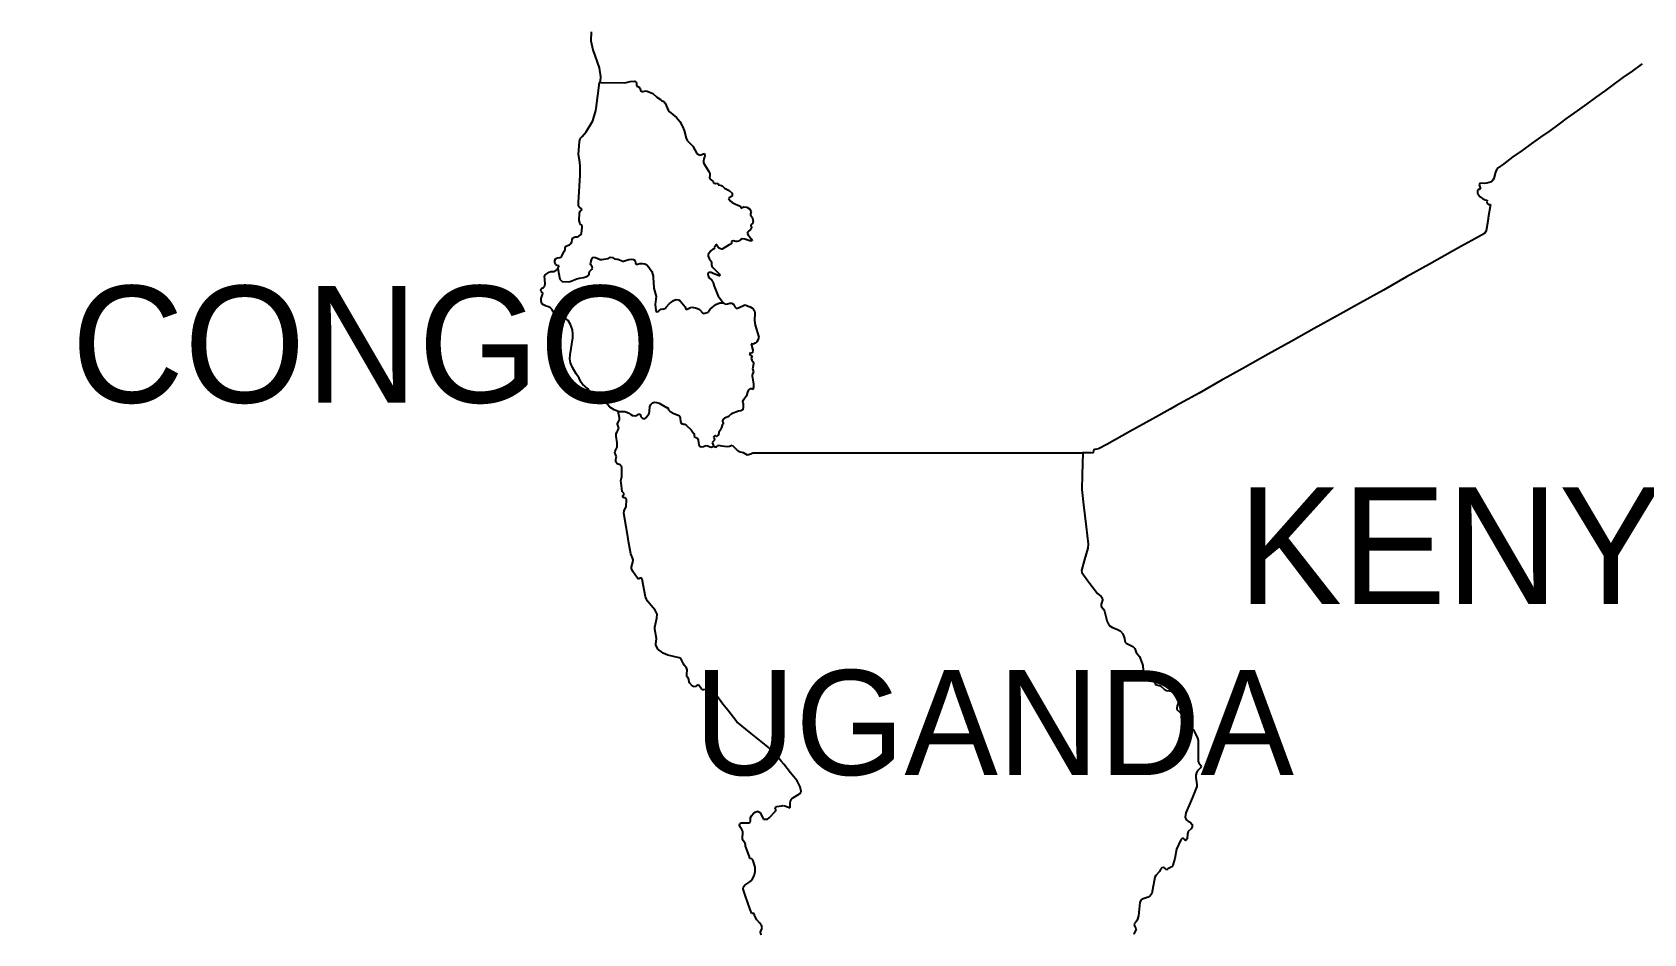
# Model space of a CAD drawing. Header units: metres. Extents: x 0 to 1325, y -1 to 773.
# Drawn here: x 751.3 to 806.5, y 373.6 to 404.5 of the extents above; entities that cross this region are included whole.
import ezdxf
from ezdxf.enums import TextEntityAlignment as Align

# ---------------------------------------------------------------- set-up
doc = ezdxf.new("R2010")
doc.units = ezdxf.units.M

msp = doc.modelspace()

# ---------------------------------------------------------------- linework, layer by layer
at = {"layer": 'SCORE'}
for points in [[(770.43, 404.538), (770.42, 404.228)], [(770.42, 404.228), (770.49, 403.918)], [(770.49, 403.918), (770.71, 403.308)], [(770.71, 403.308), (770.75, 402.998)], [(806.43, 403.418), (806.12, 403.188)], [(806.46, 403.438), (806.43, 403.418)], [(770.61, 401.908), (770.72, 402.798)], [(770.74, 402.848), (770.72, 402.798)], [(770.72, 402.798), (771.59, 402.788)], [(770.75, 402.998), (770.74, 402.848)], [(771.59, 402.788), (771.77, 402.838)], [(771.77, 402.838), (771.92, 402.848)], [(771.92, 402.848), (771.93, 402.848)], [(771.93, 402.848), (771.98, 402.818)], [(771.98, 402.818), (771.99, 402.778)], [(771.99, 402.778), (771.99, 402.728)], [(771.99, 402.728), (772, 402.678)], [(805.49, 402.738), (805.17, 402.508)], [(805.8, 402.968), (805.49, 402.738)], [(806.12, 403.188), (805.8, 402.968)], [(772, 402.678), (772.03, 402.658)], [(772.03, 402.658), (772.09, 402.628)], [(772.09, 402.628), (772.11, 402.598)], [(772.11, 402.598), (772.12, 402.538)], [(772.12, 402.538), (772.12, 402.518)], [(772.12, 402.518), (772.18, 402.488)], [(772.18, 402.488), (772.22, 402.488)], [(772.22, 402.488), (772.26, 402.508)], [(772.26, 402.508), (772.32, 402.518)], [(772.32, 402.518), (772.35, 402.508)], [(772.35, 402.508), (772.55, 402.418)], [(772.55, 402.418), (772.68, 402.298)], [(772.68, 402.298), (772.81, 402.218)], [(772.81, 402.218), (772.85, 402.188)], [(772.85, 402.188), (772.93, 402.148)], [(772.93, 402.148), (772.97, 402.088)], [(804.86, 402.288), (804.55, 402.058)], [(805.17, 402.508), (804.86, 402.288)], [(770.49, 401.488), (770.59, 401.838)], [(770.59, 401.838), (770.61, 401.908)], [(772.97, 402.088), (773.07, 401.858)], [(773.07, 401.858), (773.11, 401.808)], [(773.11, 401.808), (773.36, 401.598)], [(773.36, 401.598), (773.47, 401.468)], [(803.92, 401.608), (803.89, 401.588)], [(804.23, 401.828), (803.92, 401.608)], [(804.55, 402.058), (804.23, 401.828)], [(770.12, 400.948), (770.26, 401.108)], [(770.26, 401.108), (770.49, 401.488)], [(773.47, 401.468), (773.55, 401.318)], [(773.55, 401.318), (773.56, 401.288)], [(773.56, 401.288), (773.62, 401.158)], [(773.62, 401.158), (773.69, 400.888)], [(803.29, 401.148), (802.98, 400.928)], [(803.6, 401.378), (803.29, 401.148)], [(803.89, 401.588), (803.6, 401.378)], [(770, 400.338), (770.03, 400.778)], [(770.03, 400.778), (770.06, 400.878)], [(770.06, 400.878), (770.12, 400.948)], [(773.69, 400.888), (773.73, 400.808)], [(773.73, 400.808), (773.92, 400.618)], [(773.92, 400.618), (774.06, 400.368)], [(802.66, 400.698), (802.35, 400.468)], [(802.98, 400.928), (802.66, 400.698)], [(770.04, 400.068), (770, 400.338)], [(770.06, 399.918), (770.04, 400.068)], [(774.06, 400.368), (774.16, 400.308)], [(774.16, 400.308), (774.32, 400.368)], [(774.3, 400.188), (774.29, 400.118)], [(774.29, 400.118), (774.29, 400.058)], [(774.29, 400.058), (774.29, 400.048)], [(774.29, 400.048), (774.32, 399.988)], [(774.32, 400.238), (774.3, 400.188)], [(774.32, 400.368), (774.33, 400.298)], [(774.33, 400.298), (774.32, 400.238)], [(774.32, 399.988), (774.47, 399.748)], [(801.72, 400.018), (801.52, 399.878)], [(802.03, 400.248), (801.72, 400.018)], [(802.35, 400.468), (802.03, 400.248)], [(770, 398.688), (770.06, 399.628)], [(770.06, 399.628), (770.06, 399.918)], [(774.47, 399.748), (774.5, 399.678)], [(774.5, 399.608), (774.49, 399.538)], [(774.49, 399.538), (774.51, 399.488)], [(774.5, 399.678), (774.5, 399.608)], [(774.51, 399.488), (774.61, 399.418)], [(774.61, 399.418), (774.62, 399.408)], [(774.62, 399.408), (774.63, 399.358)], [(801.29, 399.398), (801.22, 399.368)], [(801.34, 399.448), (801.29, 399.398)], [(801.37, 399.508), (801.34, 399.448)], [(801.43, 399.728), (801.37, 399.508)], [(801.47, 399.808), (801.43, 399.728)], [(801.52, 399.878), (801.47, 399.808)], [(774.63, 399.358), (774.64, 399.348)], [(774.64, 399.348), (774.7, 399.338)], [(774.7, 399.338), (774.71, 399.338)], [(774.71, 399.338), (774.71, 399.348)], [(774.71, 399.348), (774.78, 399.338)], [(774.78, 399.338), (774.79, 399.338)], [(774.79, 399.338), (774.79, 399.298)], [(774.79, 399.298), (774.8, 399.288)], [(774.8, 399.288), (774.9, 399.268)], [(774.9, 399.268), (774.92, 399.258)], [(774.92, 399.258), (774.95, 399.238)], [(774.95, 399.238), (775, 399.178)], [(775, 399.178), (775.17, 399.098)], [(775.16, 398.848), (775.14, 398.828)], [(775.27, 398.908), (775.16, 398.848)], [(775.17, 399.098), (775.27, 399.008)], [(775.27, 399.008), (775.27, 398.908)], [(800.84, 399.128), (800.81, 399.108)], [(800.81, 399.108), (800.81, 399.068)], [(800.81, 399.068), (800.82, 399.018)], [(800.82, 399.018), (800.83, 398.978)], [(800.83, 398.978), (800.85, 398.948)], [(800.9, 399.138), (800.84, 399.128)], [(800.85, 398.948), (800.91, 398.888)], [(800.89, 399.348), (800.87, 399.298)], [(800.87, 399.298), (800.9, 399.228)], [(801.06, 399.338), (800.89, 399.348)], [(800.9, 399.228), (800.92, 399.168)], [(800.92, 399.168), (800.9, 399.138)], [(800.91, 398.888), (800.99, 398.828)], [(801.14, 399.348), (801.06, 399.338)], [(801.22, 399.368), (801.14, 399.348)], [(770, 398.588), (770, 398.688)], [(770.02, 398.538), (770, 398.588)], [(770.11, 398.458), (770.02, 398.538)], [(770.02, 398.068), (770.03, 398.318)], [(770.03, 398.318), (770.06, 398.388)], [(770.06, 398.388), (770.12, 398.438)], [(770.12, 398.438), (770.11, 398.458)], [(775.14, 398.828), (775.2, 398.748)], [(775.2, 398.748), (775.27, 398.688)], [(775.27, 398.688), (775.36, 398.638)], [(775.36, 398.638), (775.46, 398.598)], [(775.46, 398.598), (775.5, 398.588)], [(775.5, 398.588), (775.54, 398.568)], [(775.54, 398.568), (775.56, 398.538)], [(775.56, 398.538), (775.57, 398.498)], [(775.57, 398.498), (775.67, 398.538)], [(775.67, 398.538), (775.77, 398.528)], [(775.77, 398.528), (775.86, 398.468)], [(775.86, 398.468), (775.92, 398.368)], [(775.91, 398.348), (775.9, 398.288)], [(775.9, 398.288), (775.9, 398.258)], [(775.92, 398.368), (775.91, 398.348)], [(800.99, 398.828), (801.08, 398.778)], [(801.08, 398.778), (801.15, 398.768)], [(801.15, 398.768), (801.14, 398.708)], [(801.14, 398.708), (801.15, 398.658)], [(801.15, 398.658), (801.19, 398.618)], [(801.26, 398.618), (801.18, 398.168)], [(801.19, 398.618), (801.26, 398.618)], [(770.04, 397.998), (770.02, 398.068)], [(770.06, 397.938), (770.04, 397.998)], [(770.11, 397.908), (770.06, 397.938)], [(770.1, 397.628), (770.13, 397.838)], [(770.13, 397.868), (770.11, 397.908)], [(770.13, 397.838), (770.13, 397.868)], [(775.89, 397.768), (775.8, 397.688)], [(775.93, 397.828), (775.89, 397.768)], [(775.9, 398.258), (775.95, 398.188)], [(775.92, 397.938), (775.91, 397.918)], [(775.91, 397.918), (775.91, 397.888)], [(775.91, 397.888), (775.93, 397.848)], [(775.97, 397.978), (775.92, 397.938)], [(775.93, 397.848), (775.93, 397.828)], [(775.95, 398.188), (775.98, 398.098)], [(775.98, 397.998), (775.97, 397.978)], [(775.98, 398.098), (775.99, 398.048)], [(775.99, 398.048), (775.98, 397.998)], [(801.18, 398.118), (801.11, 397.718)], [(801.18, 398.168), (801.18, 398.118)], [(769.54, 397.128), (769.57, 397.188)], [(769.57, 397.188), (769.62, 397.218)], [(769.62, 397.218), (769.69, 397.238)], [(769.69, 397.238), (769.75, 397.278)], [(769.75, 397.278), (769.77, 397.338)], [(769.77, 397.338), (769.78, 397.408)], [(769.78, 397.408), (769.81, 397.478)], [(769.81, 397.478), (769.88, 397.508)], [(769.88, 397.508), (769.95, 397.508)], [(769.95, 397.508), (770.01, 397.538)], [(770.01, 397.538), (770.07, 397.578)], [(770.07, 397.578), (770.1, 397.628)], [(774.7, 397.208), (774.67, 397.168)], [(774.71, 397.248), (774.7, 397.208)], [(774.73, 397.238), (774.71, 397.248)], [(774.8, 397.138), (774.73, 397.238)], [(775.17, 397.238), (774.93, 397.088)], [(775.22, 397.258), (775.17, 397.238)], [(775.23, 397.268), (775.22, 397.258)], [(775.24, 397.288), (775.23, 397.268)], [(775.25, 397.348), (775.24, 397.288)], [(775.26, 397.368), (775.25, 397.348)], [(775.31, 397.378), (775.26, 397.368)], [(775.35, 397.368), (775.31, 397.378)], [(775.39, 397.348), (775.35, 397.368)], [(775.43, 397.348), (775.39, 397.348)], [(775.48, 397.368), (775.43, 397.348)], [(775.56, 397.418), (775.48, 397.368)], [(775.61, 397.438), (775.56, 397.418)], [(775.7, 397.428), (775.61, 397.438)], [(775.87, 397.378), (775.7, 397.428)], [(775.8, 397.688), (775.78, 397.638)], [(775.78, 397.638), (775.81, 397.578)], [(775.81, 397.578), (775.92, 397.448)], [(775.95, 397.378), (775.87, 397.378)], [(775.92, 397.448), (775.93, 397.428)], [(775.93, 397.428), (775.95, 397.378)], [(800.24, 397.178), (799.96, 397.018)], [(800.75, 397.458), (800.24, 397.178)], [(801.05, 397.628), (800.75, 397.458)], [(801.11, 397.718), (801.05, 397.628)], [(769.19, 396.708), (769.22, 396.768)], [(769.19, 396.628), (769.19, 396.708)], [(769.22, 396.568), (769.19, 396.628)], [(769.22, 396.768), (769.28, 396.788)], [(769.28, 396.788), (769.36, 396.798)], [(769.36, 396.798), (769.42, 396.828)], [(769.42, 396.828), (769.43, 396.848)], [(769.43, 396.848), (769.47, 396.948)], [(769.47, 396.948), (769.52, 397.028)], [(769.52, 397.028), (769.54, 397.068)], [(769.54, 397.068), (769.54, 397.128)], [(770.41, 396.588), (770.42, 396.628)], [(770.42, 396.628), (770.45, 396.708)], [(770.45, 396.748), (770.49, 396.818)], [(770.45, 396.708), (770.45, 396.748)], [(770.49, 396.818), (770.58, 396.808)], [(770.58, 396.808), (770.74, 396.738)], [(770.74, 396.738), (770.8, 396.738)], [(770.8, 396.738), (770.87, 396.748)], [(770.87, 396.748), (771.01, 396.768)], [(771.01, 396.768), (771.09, 396.818)], [(771.09, 396.818), (771.16, 396.798)], [(771.16, 396.798), (771.23, 396.758)], [(771.23, 396.758), (771.31, 396.748)], [(771.31, 396.748), (771.35, 396.748)], [(771.35, 396.748), (771.38, 396.738)], [(771.38, 396.738), (771.41, 396.718)], [(771.41, 396.718), (771.52, 396.678)], [(771.52, 396.678), (771.54, 396.678)], [(771.54, 396.678), (771.58, 396.688)], [(771.58, 396.688), (771.73, 396.738)], [(771.73, 396.738), (771.8, 396.748)], [(771.8, 396.748), (771.89, 396.738)], [(771.89, 396.738), (771.92, 396.718)], [(771.92, 396.718), (771.94, 396.688)], [(771.94, 396.688), (771.95, 396.608)], [(774.45, 396.908), (774.44, 396.848)], [(774.44, 396.848), (774.48, 396.768)], [(774.54, 397.028), (774.45, 396.908)], [(774.48, 396.768), (774.56, 396.658)], [(774.6, 397.088), (774.54, 397.028)], [(774.56, 396.658), (774.56, 396.568)], [(774.66, 397.098), (774.6, 397.088)], [(774.67, 397.168), (774.65, 397.138)], [(774.65, 397.138), (774.66, 397.098)], [(774.85, 397.108), (774.8, 397.138)], [(774.9, 397.088), (774.85, 397.108)], [(774.93, 397.088), (774.9, 397.088)], [(799.96, 397.018), (799.17, 396.578)], [(768.84, 396.178), (768.86, 396.208)], [(768.86, 395.898), (768.84, 396.178)], [(768.86, 396.208), (769, 396.298)], [(769, 396.298), (769.05, 396.318)], [(769.05, 396.318), (769.16, 396.328)], [(769.16, 396.328), (769.24, 396.368)], [(769.27, 396.528), (769.22, 396.568)], [(769.24, 396.368), (769.29, 396.428)], [(769.34, 396.518), (769.27, 396.528)], [(769.29, 396.428), (769.34, 396.518)], [(769.29, 396.428), (769.36, 396.058)], [(769.94, 396.068), (770.02, 396.098)], [(770.02, 396.098), (770.17, 396.118)], [(770.17, 396.118), (770.25, 396.138)], [(770.25, 396.138), (770.32, 396.178)], [(770.32, 396.178), (770.36, 396.208)], [(770.36, 396.268), (770.38, 396.318)], [(770.37, 396.228), (770.36, 396.268)], [(770.36, 396.208), (770.37, 396.228)], [(770.38, 396.318), (770.46, 396.398)], [(770.42, 396.548), (770.41, 396.588)], [(770.47, 396.488), (770.42, 396.548)], [(770.46, 396.398), (770.48, 396.438)], [(770.48, 396.438), (770.47, 396.488)], [(771.95, 396.608), (771.98, 396.578)], [(771.98, 396.578), (772.02, 396.578)], [(772.02, 396.578), (772.1, 396.598)], [(772.1, 396.598), (772.19, 396.598)], [(772.19, 396.598), (772.27, 396.588)], [(772.27, 396.588), (772.34, 396.548)], [(772.34, 396.548), (772.41, 396.468)], [(772.41, 396.468), (772.46, 396.408)], [(772.46, 396.408), (772.51, 396.328)], [(772.51, 396.328), (772.54, 396.248)], [(772.54, 396.248), (772.56, 396.168)], [(772.56, 396.168), (772.56, 396.128)], [(772.56, 396.128), (772.58, 395.748)], [(774.47, 396.288), (774.43, 396.248)], [(774.43, 396.248), (774.45, 396.158)], [(774.45, 396.158), (774.48, 396.108)], [(774.55, 396.288), (774.47, 396.288)], [(774.48, 396.108), (774.57, 396.028)], [(774.62, 396.258), (774.55, 396.288)], [(774.56, 396.568), (774.57, 396.508)], [(774.57, 396.508), (774.6, 396.458)], [(774.6, 396.458), (774.82, 396.238)], [(774.76, 396.198), (774.62, 396.258)], [(774.84, 396.168), (774.76, 396.198)], [(774.82, 396.238), (774.84, 396.168)], [(798.38, 396.138), (797.59, 395.688)], [(799.17, 396.578), (798.38, 396.138)], [(768.71, 395.688), (768.72, 395.728)], [(768.72, 395.638), (768.71, 395.688)], [(768.72, 395.728), (768.76, 395.758)], [(768.79, 395.578), (768.72, 395.638)], [(768.74, 395.468), (768.77, 395.538)], [(768.76, 395.758), (768.8, 395.778)], [(768.77, 395.538), (768.79, 395.578)], [(768.8, 395.778), (768.84, 395.808)], [(768.84, 395.808), (768.86, 395.898)], [(769.36, 396.058), (769.44, 395.978)], [(769.44, 395.978), (769.65, 395.968)], [(769.65, 395.968), (769.71, 395.978)], [(769.71, 395.978), (769.94, 396.068)], [(772.58, 395.748), (772.66, 395.468)], [(774.57, 396.028), (774.6, 395.978)], [(774.6, 395.978), (774.62, 395.938)], [(774.62, 395.938), (774.65, 395.818)], [(774.65, 395.818), (774.79, 395.478)], [(797.59, 395.688), (796.8, 395.248)], [(768.72, 395.398), (768.74, 395.468)], [(768.72, 395.318), (768.72, 395.398)], [(768.74, 395.218), (768.72, 395.318)], [(768.8, 395.178), (768.74, 395.218)], [(768.89, 395.138), (768.8, 395.178)], [(768.97, 395.118), (768.89, 395.138)], [(769.04, 395.078), (768.97, 395.118)], [(769.09, 395.028), (769.04, 395.078)], [(769.13, 394.958), (769.09, 395.028)], [(772.66, 395.468), (772.63, 395.188)], [(772.63, 395.188), (772.65, 394.998)], [(772.65, 394.998), (772.65, 394.968)], [(772.65, 394.968), (772.67, 394.948)], [(772.73, 394.958), (772.76, 394.978)], [(772.76, 394.988), (772.83, 395.038)], [(772.76, 394.978), (772.76, 394.988)], [(772.83, 395.038), (772.86, 395.048)], [(772.86, 395.048), (772.89, 395.038)], [(772.89, 395.038), (772.92, 395.048)], [(772.92, 395.048), (772.97, 395.058)], [(772.97, 395.058), (773.01, 395.098)], [(773.01, 395.098), (773.12, 395.228)], [(773.12, 395.228), (773.19, 395.278)], [(773.19, 395.278), (773.26, 395.328)], [(773.26, 395.328), (773.35, 395.368)], [(773.35, 395.368), (773.43, 395.358)], [(773.43, 395.358), (773.49, 395.318)], [(773.49, 395.318), (773.66, 395.108)], [(773.66, 395.108), (773.67, 395.088)], [(773.67, 395.088), (773.67, 395.048)], [(773.67, 395.048), (773.68, 395.028)], [(773.68, 395.028), (773.72, 395.028)], [(773.72, 395.028), (773.84, 395.088)], [(773.84, 395.088), (773.88, 395.098)], [(773.88, 395.098), (773.94, 395.088)], [(773.94, 395.088), (774.01, 395.078)], [(774.01, 395.078), (774.08, 395.058)], [(774.08, 395.058), (774.14, 395.028)], [(774.14, 395.028), (774.18, 394.988)], [(774.18, 394.988), (774.2, 394.968)], [(774.2, 394.968), (774.21, 394.948)], [(774.47, 394.948), (774.49, 394.998)], [(774.49, 394.998), (774.51, 395.028)], [(774.51, 395.028), (774.71, 395.188)], [(774.71, 395.188), (774.84, 395.248)], [(774.79, 395.478), (774.84, 395.408)], [(774.84, 395.408), (774.96, 395.248)], [(774.84, 395.248), (774.96, 395.248)], [(774.96, 395.248), (775.03, 395.208)], [(775.03, 395.208), (775.11, 395.218)], [(775.11, 395.218), (775.19, 395.238)], [(775.19, 395.238), (775.26, 395.238)], [(775.26, 395.238), (775.31, 395.208)], [(775.31, 395.208), (775.36, 395.108)], [(775.36, 395.108), (775.4, 395.068)], [(775.4, 395.068), (775.45, 395.068)], [(775.45, 395.068), (775.49, 395.078)], [(775.49, 395.078), (775.68, 395.168)], [(775.68, 395.168), (775.71, 395.178)], [(775.71, 395.178), (775.74, 395.168)], [(775.74, 395.168), (775.77, 395.158)], [(775.77, 395.158), (775.82, 395.138)], [(775.82, 395.138), (775.88, 395.108)], [(775.88, 395.108), (775.94, 395.078)], [(775.94, 395.078), (775.99, 395.048)], [(775.99, 395.048), (776.03, 394.978)], [(776.03, 394.978), (776.04, 394.908)], [(796.8, 395.248), (796.01, 394.808)], [(769.16, 394.908), (769.13, 394.958)], [(769.17, 394.868), (769.16, 394.908)], [(769.17, 394.838), (769.17, 394.868)], [(769.21, 394.798), (769.17, 394.838)], [(769.24, 394.788), (769.21, 394.798)], [(769.35, 394.788), (769.24, 394.788)], [(769.51, 394.748), (769.35, 394.788)], [(769.64, 394.648), (769.51, 394.748)], [(769.73, 394.508), (769.64, 394.648)], [(769.79, 394.328), (769.73, 394.508)], [(772.67, 394.948), (772.7, 394.938)], [(772.7, 394.938), (772.73, 394.958)], [(774.21, 394.948), (774.25, 394.908)], [(774.25, 394.908), (774.31, 394.888)], [(774.31, 394.888), (774.33, 394.898)], [(774.33, 394.898), (774.44, 394.928)], [(774.44, 394.928), (774.46, 394.928)], [(774.46, 394.928), (774.47, 394.948)], [(776.04, 394.908), (776.03, 394.648)], [(776.03, 394.648), (776.06, 394.488)], [(776.06, 394.488), (776.18, 394.078)], [(796.01, 394.808), (795.22, 394.368)], [(769.71, 393.468), (769.8, 394.048)], [(769.81, 394.178), (769.79, 394.328)], [(769.8, 394.048), (769.81, 394.178)], [(776.06, 393.868), (775.99, 393.828)], [(776.11, 393.918), (776.06, 393.868)], [(776.15, 393.968), (776.11, 393.918)], [(776.18, 394.078), (776.15, 393.968)], [(794.43, 393.928), (793.64, 393.488)], [(795.22, 394.368), (794.43, 393.928)], [(769.7, 393.328), (769.71, 393.468)], [(769.72, 393.198), (769.7, 393.328)], [(775.96, 393.538), (775.85, 393.518)], [(775.85, 393.518), (775.87, 393.488)], [(775.87, 393.488), (775.89, 393.458)], [(775.89, 393.458), (775.95, 393.418)], [(775.99, 393.828), (775.92, 393.848)], [(775.92, 393.848), (775.97, 393.628)], [(775.95, 393.418), (775.92, 393.348)], [(775.92, 393.348), (775.94, 393.288)], [(775.97, 393.628), (775.96, 393.538)], [(793.64, 393.488), (792.85, 393.048)], [(769.79, 393.038), (769.72, 393.198)], [(769.92, 392.818), (769.79, 393.038)], [(770.02, 392.668), (769.92, 392.818)], [(775.94, 393.288), (775.98, 393.238)], [(775.96, 392.808), (775.95, 392.788)], [(775.95, 392.788), (775.95, 392.748)], [(775.97, 393.028), (775.96, 392.988)], [(775.96, 392.988), (776, 392.888)], [(775.99, 392.858), (775.96, 392.808)], [(776, 393.178), (775.97, 393.028)], [(775.98, 393.238), (776, 393.178)], [(776, 392.888), (775.99, 392.858)], [(792.85, 393.048), (792.23, 392.698)], [(770.09, 392.518), (770.02, 392.668)], [(770.14, 392.458), (770.09, 392.518)], [(770.32, 392.308), (770.14, 392.458)], [(770.35, 392.258), (770.32, 392.308)], [(770.46, 392.048), (770.35, 392.258)], [(775.83, 392.268), (775.79, 392.188)], [(775.89, 392.318), (775.83, 392.268)], [(775.98, 392.278), (775.89, 392.318)], [(775.95, 392.748), (776, 392.458)], [(776, 392.358), (775.98, 392.278)], [(776, 392.458), (776, 392.358)], [(792.06, 392.608), (791.27, 392.158)], [(792.23, 392.698), (792.06, 392.608)], [(770.5, 391.998), (770.46, 392.048)], [(770.56, 391.968), (770.5, 391.998)], [(770.84, 391.958), (770.56, 391.968)], [(770.85, 391.958), (770.84, 391.958)], [(770.85, 391.948), (770.85, 391.958)], [(770.86, 391.948), (770.85, 391.948)], [(770.87, 391.928), (770.86, 391.948)], [(770.95, 391.818), (770.87, 391.928)], [(771.07, 391.678), (770.95, 391.818)], [(771.22, 391.578), (771.07, 391.678)], [(772.43, 391.538), (772.44, 391.688)], [(772.44, 391.688), (772.48, 391.768)], [(772.48, 391.768), (772.54, 391.828)], [(772.54, 391.828), (772.61, 391.848)], [(772.61, 391.848), (772.69, 391.838)], [(772.69, 391.838), (772.77, 391.808)], [(772.77, 391.808), (773.02, 391.668)], [(773.02, 391.668), (773.06, 391.658)], [(773.06, 391.658), (773.09, 391.578)], [(775.64, 391.898), (775.61, 391.848)], [(775.61, 391.848), (775.63, 391.828)], [(775.63, 391.828), (775.65, 391.788)], [(775.65, 391.688), (775.63, 391.588)], [(775.7, 391.978), (775.64, 391.898)], [(775.65, 391.788), (775.65, 391.688)], [(775.74, 392.028), (775.7, 391.978)], [(775.76, 392.058), (775.74, 392.028)], [(775.79, 392.188), (775.76, 392.058)], [(790.48, 391.718), (790.28, 391.608)], [(791.27, 392.158), (790.48, 391.718)], [(771.36, 391.528), (771.22, 391.578)], [(771.34, 391.118), (771.38, 391.198)], [(771.34, 391.088), (771.34, 391.118)], [(771.4, 391.308), (771.36, 391.528)], [(771.36, 391.528), (771.51, 391.528)], [(771.38, 391.198), (771.4, 391.238)], [(771.4, 391.238), (771.4, 391.308)], [(771.51, 391.528), (771.59, 391.528)], [(771.59, 391.528), (771.66, 391.508)], [(771.66, 391.508), (771.73, 391.468)], [(771.73, 391.468), (771.79, 391.428)], [(771.79, 391.428), (771.85, 391.388)], [(771.85, 391.388), (771.94, 391.378)], [(771.94, 391.378), (771.98, 391.388)], [(771.98, 391.388), (772.06, 391.438)], [(772.06, 391.438), (772.09, 391.438)], [(772.09, 391.438), (772.12, 391.428)], [(772.12, 391.428), (772.14, 391.348)], [(772.14, 391.348), (772.17, 391.308)], [(772.17, 391.308), (772.21, 391.288)], [(772.21, 391.288), (772.24, 391.278)], [(772.24, 391.278), (772.27, 391.288)], [(772.27, 391.288), (772.31, 391.308)], [(772.31, 391.308), (772.42, 391.458)], [(772.42, 391.458), (772.43, 391.538)], [(773.09, 391.578), (773.14, 391.528)], [(773.14, 391.528), (773.16, 391.518)], [(773.16, 391.518), (773.27, 391.458)], [(773.27, 391.458), (773.42, 391.398)], [(773.42, 391.398), (773.46, 391.368)], [(773.46, 391.368), (773.48, 391.308)], [(773.48, 391.308), (773.5, 391.168)], [(773.5, 391.168), (773.53, 391.118)], [(773.53, 391.118), (773.56, 391.098)], [(774.96, 391.268), (774.94, 391.208)], [(774.94, 391.208), (774.94, 391.178)], [(774.94, 391.178), (774.95, 391.158)], [(774.95, 391.158), (774.96, 391.138)], [(775.01, 391.298), (774.96, 391.268)], [(774.96, 391.138), (774.97, 391.128)], [(774.97, 391.128), (774.96, 391.098)], [(775.12, 391.348), (775.01, 391.298)], [(775.16, 391.378), (775.12, 391.348)], [(775.21, 391.428), (775.16, 391.378)], [(775.24, 391.448), (775.21, 391.428)], [(775.49, 391.538), (775.24, 391.448)], [(775.56, 391.548), (775.49, 391.538)], [(775.63, 391.588), (775.56, 391.548)], [(789.69, 391.278), (788.9, 390.838)], [(790.28, 391.608), (789.69, 391.278)], [(771.29, 390.768), (771.32, 390.828)], [(771.29, 390.678), (771.29, 390.768)], [(771.33, 390.448), (771.29, 390.678)], [(771.32, 390.828), (771.35, 390.878)], [(771.37, 390.988), (771.34, 391.088)], [(771.35, 390.878), (771.38, 390.958)], [(771.38, 390.958), (771.37, 390.988)], [(773.56, 391.098), (773.58, 391.098)], [(773.58, 391.098), (773.61, 391.088)], [(773.61, 391.088), (773.64, 391.088)], [(773.64, 391.088), (773.7, 391.048)], [(773.7, 391.048), (773.86, 390.898)], [(773.86, 390.898), (773.91, 390.828)], [(773.91, 390.828), (773.95, 390.768)], [(773.95, 390.768), (773.96, 390.738)], [(773.96, 390.738), (773.96, 390.688)], [(773.96, 390.688), (773.97, 390.668)], [(773.97, 390.668), (773.99, 390.658)], [(773.99, 390.658), (774, 390.648)], [(774, 390.648), (774.06, 390.618)], [(774.06, 390.618), (774.08, 390.598)], [(774.08, 390.598), (774.1, 390.548)], [(774.1, 390.548), (774.13, 390.388)], [(774.64, 390.668), (774.63, 390.648)], [(774.63, 390.648), (774.64, 390.618)], [(774.67, 390.688), (774.64, 390.668)], [(774.64, 390.618), (774.65, 390.598)], [(774.65, 390.598), (774.66, 390.578)], [(774.66, 390.578), (774.65, 390.528)], [(774.7, 390.688), (774.67, 390.688)], [(774.72, 390.668), (774.7, 390.688)], [(774.74, 390.668), (774.72, 390.668)], [(774.78, 390.698), (774.74, 390.668)], [(774.8, 390.718), (774.78, 390.698)], [(774.81, 390.818), (774.8, 390.718)], [(774.84, 390.868), (774.81, 390.818)], [(774.9, 390.978), (774.84, 390.868)], [(774.92, 391.058), (774.9, 390.978)], [(774.96, 391.098), (774.92, 391.058)], [(788.9, 390.838), (788.11, 390.398)], [(771.25, 390.108), (771.26, 390.168)], [(771.27, 390.058), (771.25, 390.108)], [(771.26, 390.168), (771.32, 390.308)], [(771.28, 390.028), (771.27, 390.058)], [(771.3, 389.988), (771.28, 390.028)], [(771.32, 390.308), (771.33, 390.378)], [(771.33, 390.378), (771.33, 390.448)], [(774.13, 390.388), (774.16, 390.338)], [(774.16, 390.338), (774.21, 390.318)], [(774.21, 390.318), (774.28, 390.328)], [(774.28, 390.328), (774.34, 390.348)], [(774.34, 390.348), (774.4, 390.358)], [(774.4, 390.358), (774.46, 390.338)], [(774.46, 390.338), (774.51, 390.318)], [(774.51, 390.318), (774.56, 390.308)], [(774.56, 390.308), (774.61, 390.328)], [(774.6, 390.488), (774.58, 390.458)], [(774.58, 390.458), (774.6, 390.408)], [(774.65, 390.528), (774.6, 390.488)], [(774.6, 390.408), (774.62, 390.368)], [(774.61, 390.328), (774.65, 390.338)], [(774.62, 390.368), (774.65, 390.338)], [(774.65, 390.338), (774.66, 390.338)], [(774.66, 390.338), (774.69, 390.308)], [(774.69, 390.308), (774.73, 390.318)], [(774.73, 390.318), (774.76, 390.338)], [(774.76, 390.338), (774.78, 390.358)], [(774.78, 390.358), (774.8, 390.368)], [(774.8, 390.368), (774.84, 390.358)], [(774.84, 390.358), (774.91, 390.348)], [(774.91, 390.348), (775.1, 390.328)], [(775.1, 390.328), (775.18, 390.338)], [(775.18, 390.338), (775.27, 390.368)], [(775.27, 390.368), (775.31, 390.328)], [(775.31, 390.328), (775.45, 390.188)], [(775.45, 390.188), (775.5, 390.158)], [(775.5, 390.158), (775.64, 390.118)], [(775.64, 390.118), (775.78, 390.038)], [(775.78, 390.038), (775.91, 390.078)], [(775.91, 390.078), (775.97, 390.108)], [(775.97, 390.108), (776.2, 390.108)], [(776.2, 390.108), (776.88, 390.108)], [(776.88, 390.108), (777.55, 390.108)], [(777.55, 390.108), (777.63, 390.108)], [(777.63, 390.108), (778.22, 390.108)], [(778.22, 390.108), (778.9, 390.108)], [(778.9, 390.108), (779.57, 390.108)], [(779.57, 390.108), (780.23, 390.108)], [(780.23, 390.108), (780.25, 390.108)], [(780.25, 390.108), (780.92, 390.108)], [(780.92, 390.108), (781.59, 390.108)], [(781.59, 390.108), (782.27, 390.108)], [(782.27, 390.108), (782.94, 390.108)], [(782.94, 390.108), (783.4, 390.108)], [(783.4, 390.108), (783.62, 390.108)], [(783.62, 390.108), (784.29, 390.108)], [(784.29, 390.108), (784.96, 390.108)], [(784.96, 390.108), (785.53, 390.108)], [(785.53, 390.108), (785.64, 390.108)], [(785.64, 390.108), (786.28, 390.108)], [(786.28, 390.108), (786.31, 390.108)], [(786.31, 390.108), (786.98, 390.108)], [(786.98, 390.108), (787.29, 390.108)], [(787.29, 390.108), (787.27, 389.358)], [(787.57, 390.108), (787.29, 390.108)], [(787.58, 390.098), (787.57, 390.108)], [(787.64, 390.108), (787.58, 390.098)], [(787.65, 390.198), (787.64, 390.108)], [(787.7, 390.228), (787.65, 390.198)], [(787.83, 390.248), (787.7, 390.228)], [(788.11, 390.398), (787.83, 390.248)], [(771.28, 389.868), (771.29, 389.938)], [(771.28, 389.828), (771.28, 389.868)], [(771.28, 389.798), (771.28, 389.828)], [(771.32, 389.738), (771.28, 389.798)], [(771.29, 389.938), (771.3, 389.988)], [(771.43, 389.698), (771.32, 389.738)], [(771.47, 389.648), (771.43, 389.698)], [(771.48, 389.598), (771.47, 389.648)], [(771.49, 389.368), (771.48, 389.598)], [(771.45, 389.148), (771.49, 389.298)], [(771.46, 389.078), (771.45, 389.148)], [(771.5, 388.788), (771.46, 389.078)], [(771.49, 389.298), (771.49, 389.368)], [(787.27, 389.358), (787.25, 388.858)], [(771.51, 388.768), (771.5, 388.788)], [(771.53, 388.748), (771.51, 388.768)], [(771.51, 388.618), (771.52, 388.638)], [(771.53, 388.578), (771.51, 388.618)], [(771.52, 388.638), (771.55, 388.678)], [(771.55, 388.728), (771.53, 388.748)], [(771.56, 388.568), (771.53, 388.578)], [(771.56, 388.708), (771.55, 388.728)], [(771.55, 388.678), (771.56, 388.708)], [(771.6, 388.568), (771.56, 388.568)], [(771.63, 388.548), (771.6, 388.568)], [(771.64, 388.498), (771.63, 388.548)], [(771.63, 388.268), (771.64, 388.498)], [(787.25, 388.858), (787.31, 388.328)], [(771.55, 388.038), (771.56, 388.108)], [(771.63, 387.578), (771.55, 388.038)], [(771.56, 388.108), (771.57, 388.128)], [(771.57, 388.128), (771.61, 388.218)], [(771.61, 388.218), (771.63, 388.268)], [(787.31, 388.328), (787.4, 387.568)], [(771.64, 387.518), (771.63, 387.578)], [(771.7, 387.158), (771.64, 387.518)], [(787.4, 387.568), (787.47, 386.978)], [(771.73, 387.018), (771.7, 387.158)], [(771.79, 386.648), (771.73, 387.018)], [(787.46, 386.838), (787.35, 386.458)], [(787.47, 386.978), (787.46, 386.838)], [(771.85, 386.508), (771.79, 386.648)], [(771.82, 386.208), (771.86, 386.368)], [(771.82, 386.148), (771.82, 386.208)], [(771.86, 386.048), (771.82, 386.148)], [(771.87, 386.438), (771.85, 386.508)], [(771.86, 386.368), (771.87, 386.438)], [(787.35, 386.458), (787.24, 386.078)], [(772.02, 385.818), (771.86, 386.048)], [(772.04, 385.778), (772.02, 385.818)], [(772.08, 385.798), (772.04, 385.778)], [(772.11, 385.818), (772.08, 385.798)], [(772.13, 385.828), (772.11, 385.818)], [(772.17, 385.808), (772.13, 385.828)], [(772.18, 385.778), (772.17, 385.808)], [(772.3, 385.178), (772.18, 385.778)], [(787.24, 386.078), (787.25, 386.008)], [(787.25, 386.008), (787.46, 385.728)], [(787.46, 385.728), (787.49, 385.678)], [(787.49, 385.678), (787.79, 385.288)], [(772.33, 385.098), (772.3, 385.178)], [(772.37, 385.028), (772.33, 385.098)], [(772.56, 384.798), (772.37, 385.028)], [(787.79, 385.288), (787.92, 385.188)], [(787.92, 385.188), (787.95, 385.138)], [(787.96, 385.058), (787.92, 384.928)], [(787.95, 385.138), (787.96, 385.058)], [(772.63, 384.718), (772.56, 384.798)], [(772.64, 384.698), (772.63, 384.718)], [(772.7, 384.578), (772.64, 384.698)], [(772.69, 384.438), (772.7, 384.578)], [(787.92, 384.928), (787.92, 384.858)], [(787.92, 384.858), (787.93, 384.828)], [(787.93, 384.828), (788, 384.748)], [(788, 384.748), (788.02, 384.708)], [(788.02, 384.708), (788.03, 384.678)], [(788.03, 384.678), (788.12, 384.318)], [(772.62, 384.138), (772.69, 384.438)], [(772.62, 384.068), (772.62, 384.138)], [(772.67, 383.748), (772.62, 384.068)], [(788.12, 384.318), (788.13, 384.308)], [(788.13, 384.308), (788.19, 384.188)], [(788.19, 384.188), (788.3, 384.118)], [(788.3, 384.118), (788.45, 384.068)], [(788.45, 384.068), (788.57, 384.008)], [(788.57, 384.008), (788.66, 383.908)], [(772.65, 383.558), (772.67, 383.748)], [(772.65, 383.528), (772.65, 383.558)], [(772.72, 383.378), (772.65, 383.528)], [(772.77, 383.348), (772.72, 383.378)], [(788.66, 383.908), (788.71, 383.748)], [(788.71, 383.748), (788.73, 383.668)], [(788.73, 383.668), (788.74, 383.618)], [(788.74, 383.618), (788.77, 383.588)], [(788.77, 383.588), (789, 383.468)], [(789, 383.468), (789.07, 383.408)], [(789.07, 383.408), (789.12, 383.268)], [(772.85, 383.288), (772.77, 383.348)], [(772.9, 383.248), (772.85, 383.288)], [(773.06, 383.178), (772.9, 383.248)], [(773.45, 383.088), (773.06, 383.178)], [(773.49, 383.068), (773.45, 383.088)], [(773.53, 383.018), (773.49, 383.068)], [(773.59, 382.898), (773.53, 383.018)], [(773.6, 382.888), (773.59, 382.898)], [(773.62, 382.828), (773.6, 382.888)], [(773.7, 382.738), (773.62, 382.828)], [(789.12, 383.268), (789.23, 383.128)], [(789.23, 383.128), (789.32, 382.888)], [(789.32, 382.888), (789.34, 382.818)], [(789.34, 382.818), (789.35, 382.648)], [(773.73, 382.668), (773.7, 382.738)], [(773.71, 382.518), (773.73, 382.668)], [(773.71, 382.448), (773.71, 382.518)], [(773.76, 382.408), (773.71, 382.448)], [(773.77, 382.378), (773.76, 382.408)], [(773.78, 382.338), (773.77, 382.378)], [(773.79, 382.258), (773.78, 382.338)], [(789.35, 382.648), (789.36, 382.568)], [(789.36, 382.568), (789.4, 382.498)], [(789.4, 382.498), (789.43, 382.428)], [(789.43, 382.428), (789.51, 382.358)], [(789.51, 382.358), (789.57, 382.368)], [(789.57, 382.368), (789.63, 382.408)], [(789.63, 382.408), (789.7, 382.388)], [(789.7, 382.388), (789.73, 382.358)], [(789.73, 382.358), (789.74, 382.318)], [(789.74, 382.318), (789.75, 382.238)], [(773.8, 382.228), (773.79, 382.258)], [(773.91, 382.118), (773.8, 382.228)], [(773.94, 382.098), (773.91, 382.118)], [(773.97, 382.088), (773.94, 382.098)], [(774.01, 382.098), (773.97, 382.088)], [(774.04, 382.128), (774.01, 382.098)], [(774.11, 382.158), (774.04, 382.128)], [(774.15, 382.108), (774.11, 382.158)], [(774.2, 382.038), (774.15, 382.108)], [(774.26, 381.988), (774.2, 382.038)], [(774.3, 381.988), (774.26, 381.988)], [(774.39, 381.998), (774.3, 381.988)], [(774.44, 381.988), (774.39, 381.998)], [(774.51, 381.968), (774.44, 381.988)], [(774.56, 381.948), (774.51, 381.968)], [(774.6, 381.918), (774.56, 381.948)], [(774.68, 381.858), (774.6, 381.918)], [(774.95, 381.498), (774.68, 381.858)], [(789.75, 382.238), (789.78, 382.168)], [(789.78, 382.168), (789.95, 382.128)], [(789.95, 382.128), (790.08, 382.008)], [(790.08, 382.008), (790.16, 381.968)], [(790.16, 381.968), (790.46, 381.928)], [(790.46, 381.928), (790.58, 381.878)], [(790.58, 381.878), (790.62, 381.728)], [(790.62, 381.728), (790.58, 381.588)], [(775.12, 381.288), (774.95, 381.498)], [(775.43, 380.888), (775.12, 381.288)], [(790.52, 381.438), (790.51, 381.368)], [(790.51, 381.368), (790.51, 381.308)], [(790.51, 381.308), (790.72, 381.128)], [(790.58, 381.588), (790.52, 381.438)], [(775.92, 380.488), (775.43, 380.888)], [(790.72, 381.128), (790.8, 380.828)], [(790.8, 380.828), (790.89, 380.698)], [(790.89, 380.698), (790.92, 380.678)], [(790.92, 380.678), (791, 380.668)], [(791, 380.668), (791.04, 380.648)], [(791.04, 380.648), (791.08, 380.618)], [(791.08, 380.618), (791.1, 380.568)], [(776.43, 380.078), (775.92, 380.488)], [(776.69, 379.868), (776.43, 380.078)], [(791.1, 380.568), (791.22, 380.328)], [(791.22, 380.328), (791.24, 380.248)], [(791.24, 380.248), (791.24, 379.528)], [(776.95, 379.548), (776.69, 379.868)], [(777.04, 379.438), (776.95, 379.548)], [(791.24, 379.528), (791.26, 379.488)], [(777.27, 379.138), (777.04, 379.438)], [(777.49, 378.868), (777.27, 379.138)], [(791.18, 379.138), (791.16, 379.058)], [(791.16, 379.058), (791.16, 378.988)], [(791.16, 378.988), (791.17, 378.908)], [(791.21, 379.198), (791.18, 379.138)], [(791.24, 379.238), (791.21, 379.198)], [(791.32, 379.318), (791.24, 379.238)], [(791.26, 379.488), (791.33, 379.398)], [(791.34, 379.358), (791.32, 379.318)], [(791.33, 379.398), (791.34, 379.358)], [(777.37, 378.298), (777.58, 378.418)], [(777.6, 378.668), (777.49, 378.868)], [(777.58, 378.418), (777.62, 378.478)], [(777.63, 378.498), (777.6, 378.668)], [(777.62, 378.478), (777.63, 378.488)], [(777.63, 378.488), (777.63, 378.498)], [(791.2, 378.678), (791.03, 378.278)], [(791.17, 378.908), (791.2, 378.748)], [(791.2, 378.748), (791.2, 378.678)], [(776.73, 377.918), (776.75, 377.958)], [(776.74, 377.908), (776.73, 377.918)], [(776.76, 377.898), (776.74, 377.908)], [(776.75, 377.958), (776.8, 377.988)], [(776.75, 377.828), (776.76, 377.848)], [(776.77, 377.878), (776.76, 377.898)], [(776.76, 377.848), (776.77, 377.878)], [(776.8, 377.988), (776.96, 378.008)], [(776.96, 378.008), (777.01, 378.018)], [(777.01, 378.018), (777.07, 378.008)], [(777.07, 378.008), (777.25, 377.938)], [(777.25, 377.938), (777.26, 378.098)], [(777.26, 378.098), (777.27, 378.168)], [(777.27, 378.168), (777.3, 378.238)], [(777.3, 378.238), (777.37, 378.298)], [(790.97, 378.118), (790.82, 377.768)], [(791.03, 378.278), (790.97, 378.118)], [(775.52, 377.348), (775.53, 377.408)], [(775.55, 377.268), (775.52, 377.348)], [(775.53, 377.408), (775.58, 377.428)], [(775.58, 377.428), (775.84, 377.428)], [(775.84, 377.428), (775.88, 377.448)], [(775.88, 377.448), (775.89, 377.498)], [(775.89, 377.558), (775.9, 377.608)], [(775.89, 377.498), (775.89, 377.558)], [(775.9, 377.608), (775.93, 377.668)], [(775.93, 377.668), (775.99, 377.738)], [(775.99, 377.738), (776.06, 377.798)], [(776.06, 377.798), (776.13, 377.828)], [(776.13, 377.828), (776.23, 377.778)], [(776.23, 377.778), (776.28, 377.658)], [(776.28, 377.658), (776.34, 377.558)], [(776.34, 377.558), (776.48, 377.558)], [(776.48, 377.558), (776.54, 377.598)], [(776.54, 377.598), (776.75, 377.828)], [(790.82, 377.768), (790.8, 377.628)], [(790.8, 377.628), (790.83, 377.538)], [(790.83, 377.538), (790.9, 377.488)], [(790.9, 377.488), (790.97, 377.448)], [(790.97, 377.448), (791.03, 377.378)], [(791.04, 377.298), (791, 377.228)], [(791.03, 377.378), (791.04, 377.298)], [(775.6, 377.198), (775.55, 377.268)], [(775.63, 377.138), (775.6, 377.198)], [(775.62, 376.938), (775.63, 377.068)], [(775.62, 376.868), (775.62, 376.938)], [(775.64, 376.828), (775.62, 376.868)], [(775.63, 377.068), (775.63, 377.138)], [(775.71, 376.718), (775.64, 376.828)], [(790.65, 376.848), (790.5, 376.528)], [(790.69, 376.888), (790.65, 376.848)], [(790.74, 376.888), (790.69, 376.888)], [(790.77, 376.858), (790.74, 376.888)], [(790.79, 376.828), (790.77, 376.858)], [(790.82, 376.828), (790.79, 376.828)], [(790.86, 376.878), (790.82, 376.828)], [(790.88, 377.058), (790.86, 376.878)], [(790.9, 377.128), (790.88, 377.058)], [(791, 377.228), (790.9, 377.128)], [(775.72, 376.688), (775.71, 376.718)], [(775.72, 376.678), (775.72, 376.688)], [(775.73, 376.628), (775.72, 376.678)], [(775.85, 376.298), (775.73, 376.628)], [(775.86, 376.278), (775.85, 376.298)], [(775.86, 376.238), (775.86, 376.278)], [(775.87, 376.218), (775.86, 376.238)], [(775.88, 376.208), (775.87, 376.218)], [(775.93, 376.198), (775.88, 376.208)], [(775.94, 376.198), (775.93, 376.198)], [(775.97, 376.158), (775.94, 376.198)], [(790.44, 376.208), (790.37, 375.978)], [(790.5, 376.528), (790.44, 376.208)], [(776.06, 375.908), (775.97, 376.158)], [(776.02, 375.618), (776.06, 375.758)], [(776.06, 375.758), (776.06, 375.908)], [(789.91, 375.758), (789.79, 375.628)], [(789.96, 375.848), (789.91, 375.758)], [(790, 375.888), (789.96, 375.848)], [(790.05, 375.898), (790, 375.888)], [(790.07, 375.888), (790.05, 375.898)], [(790.11, 375.858), (790.07, 375.888)], [(790.13, 375.848), (790.11, 375.858)], [(790.13, 375.838), (790.13, 375.848)], [(790.15, 375.818), (790.13, 375.838)], [(790.16, 375.808), (790.15, 375.818)], [(790.17, 375.818), (790.16, 375.808)], [(790.18, 375.828), (790.17, 375.818)], [(790.19, 375.838), (790.18, 375.828)], [(790.2, 375.848), (790.19, 375.838)], [(790.31, 375.908), (790.2, 375.858)], [(790.2, 375.858), (790.2, 375.848)], [(790.33, 375.908), (790.31, 375.908)], [(790.35, 375.938), (790.33, 375.908)], [(790.37, 375.978), (790.35, 375.938)], [(775.65, 375.168), (775.66, 375.238)], [(775.67, 375.088), (775.65, 375.168)], [(775.66, 375.238), (775.7, 375.288)], [(775.73, 374.918), (775.67, 375.088)], [(775.7, 375.288), (775.87, 375.408)], [(775.87, 375.408), (775.94, 375.468)], [(775.94, 375.468), (776.02, 375.618)], [(789.75, 375.568), (789.65, 375.008)], [(789.79, 375.628), (789.75, 375.568)], [(775.88, 374.458), (775.73, 374.918)], [(789.24, 374.698), (789.2, 374.248)], [(789.28, 374.778), (789.24, 374.698)], [(789.35, 374.828), (789.28, 374.778)], [(789.53, 374.878), (789.35, 374.828)], [(789.6, 374.928), (789.53, 374.878)], [(789.65, 375.008), (789.6, 374.928)], [(775.94, 374.328), (775.88, 374.458)], [(775.96, 374.328), (775.94, 374.328)], [(776, 374.318), (775.96, 374.328)], [(776.02, 374.308), (776, 374.318)], [(776.03, 374.288), (776.02, 374.308)], [(776.03, 374.248), (776.03, 374.288)], [(776.04, 374.228), (776.03, 374.248)], [(776.11, 374.108), (776.04, 374.228)], [(776.22, 373.988), (776.11, 374.108)], [(776.25, 373.948), (776.22, 373.988)], [(789.06, 373.978), (789.05, 373.938)], [(789.09, 374.018), (789.06, 373.978)], [(789.13, 374.058), (789.09, 374.018)], [(789.15, 374.098), (789.13, 374.058)], [(789.2, 374.248), (789.15, 374.098)], [(776.24, 373.678), (776.25, 373.718)], [(776.26, 373.578), (776.24, 373.678)], [(776.27, 373.918), (776.25, 373.948)], [(776.25, 373.718), (776.28, 373.798)], [(776.29, 373.838), (776.27, 373.918)], [(776.28, 373.798), (776.29, 373.838)], [(789.05, 373.648), (789.04, 373.608)], [(789.05, 373.938), (789.06, 373.898)], [(789.09, 373.728), (789.05, 373.648)], [(789.06, 373.898), (789.1, 373.808)], [(789.11, 373.768), (789.09, 373.728)], [(789.1, 373.808), (789.11, 373.768)]]:
    msp.add_lwpolyline(points, dxfattribs=at)

# ---------------------------------------------------------------- texts
at = {"layer": 'ENGRAVE'}
for s, height, p in [('DEM. REP. CONGO', 4, (748.305, 391.831)), ('KENYA', 4, (801.671, 384.925)), ('UGANDA', 3.594, (784.244, 379.069))]:
    msp.add_text(s, height=height, dxfattribs=at).set_placement(p, align=Align.CENTER)

doc.saveas('drawing.dxf')
